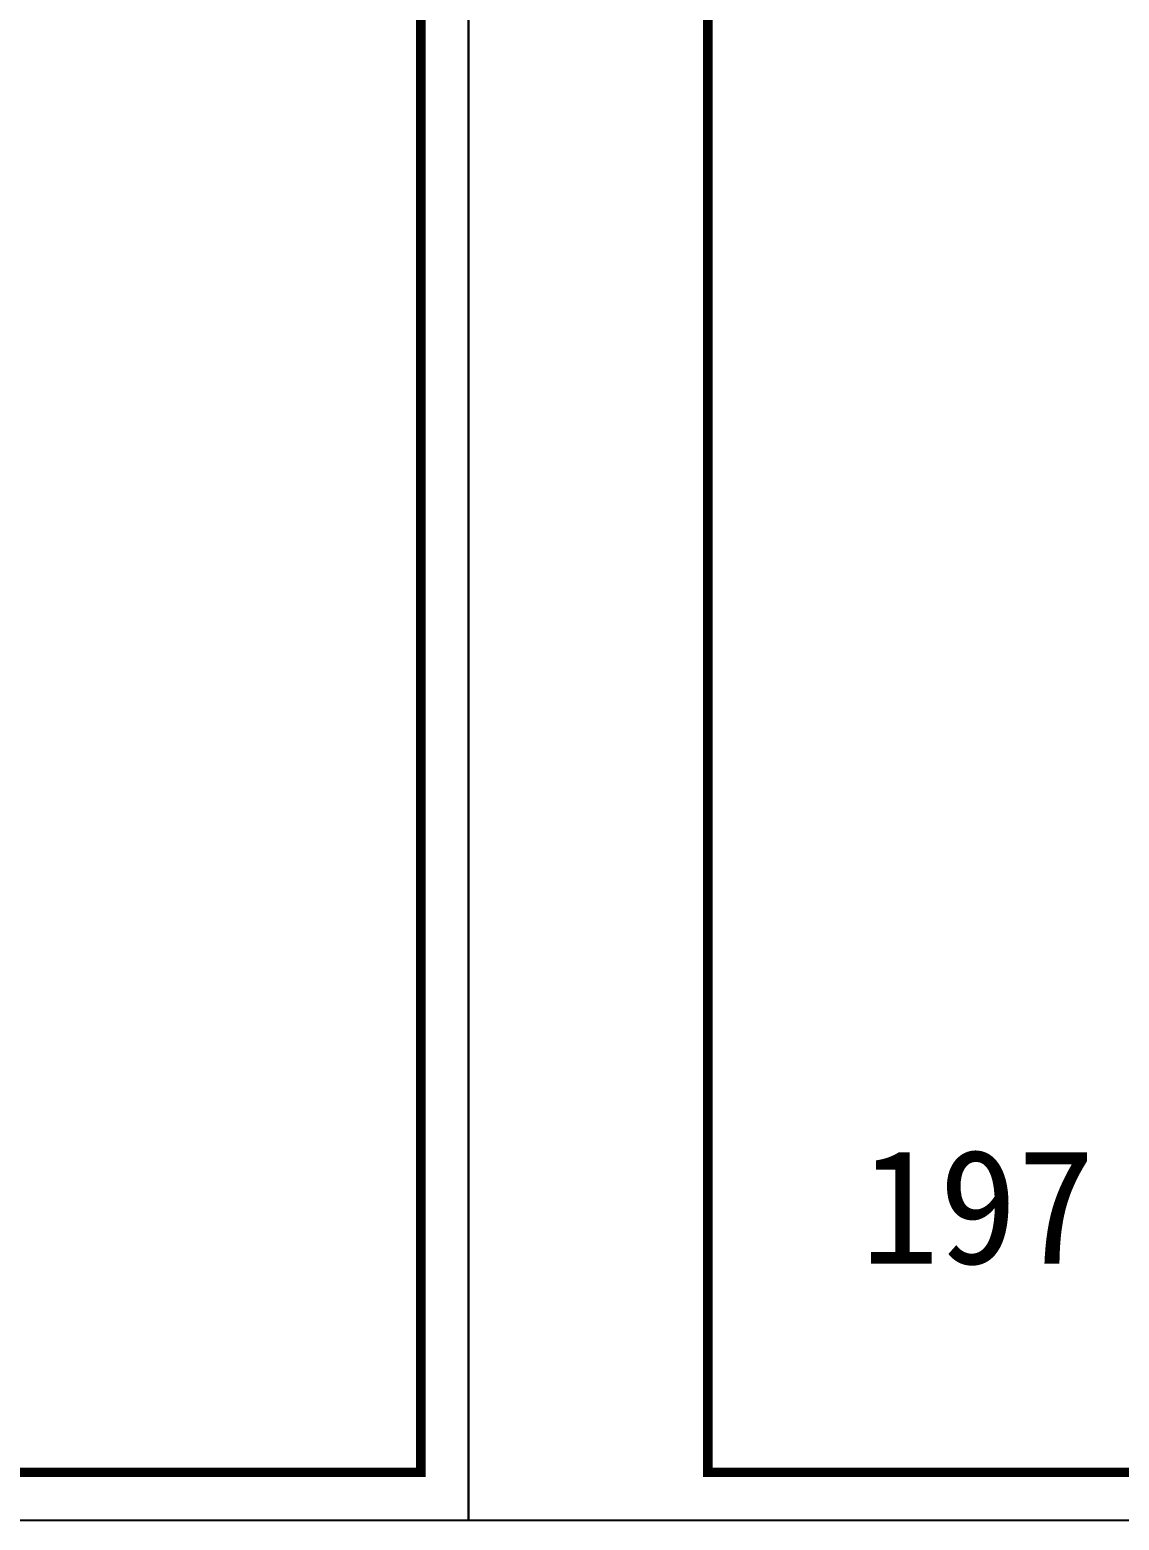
# Model space of a CAD drawing. Extents: x 3694 to 117786, y 20013 to 108631.
# Drawn here: x 49314 to 60704, y 20013 to 35595 of the extents above; entities that cross this region are included whole.
import ezdxf

# ---------------------------------------------------------------- set-up
doc = ezdxf.new("R2010")
doc.units = 0
doc.header["$LTSCALE"] = 1000
doc.header["$MEASUREMENT"] = 0
doc.layers.add('PUB_TEXT', color=7, linetype='Continuous')
doc.layers.add('PUB_TITLE', color=4, linetype='Continuous')
doc.styles.get("Standard").update_dxf_attribs({"font": 'gbenor.shx', "bigfont": 'gbcbig.shx'})

msp = doc.modelspace()

# ---------------------------------------------------------------- linework, layer by layer
at = {"layer": 'PUB_TITLE'}
for points in [[(11902, 20013), (53902, 20013), (53902, 49713), (11902, 49713)], [(53902, 20013), (95902, 20013), (95902, 49713), (53902, 49713)]]:
    msp.add_lwpolyline(points, close=True, dxfattribs=at)
at = {"layer": 'PUB_TITLE', "const_width": 100}
for points in [[(14402, 20513), (53402, 20513), (53402, 49213), (14402, 49213)], [(56402, 20513), (95402, 20513), (95402, 49213), (56402, 49213)]]:
    msp.add_lwpolyline(points, close=True, dxfattribs=at)

# ---------------------------------------------------------------- texts
at = {"layer": 'PUB_TEXT', "insert": (60453, 23893, 0), "char_height": 1200, "width": 24634.05, "attachment_point": 3}
msp.add_mtext('{\\fSimSun|b0|i0|c134|p2;197}', dxfattribs=at)

doc.saveas('drawing.dxf')
